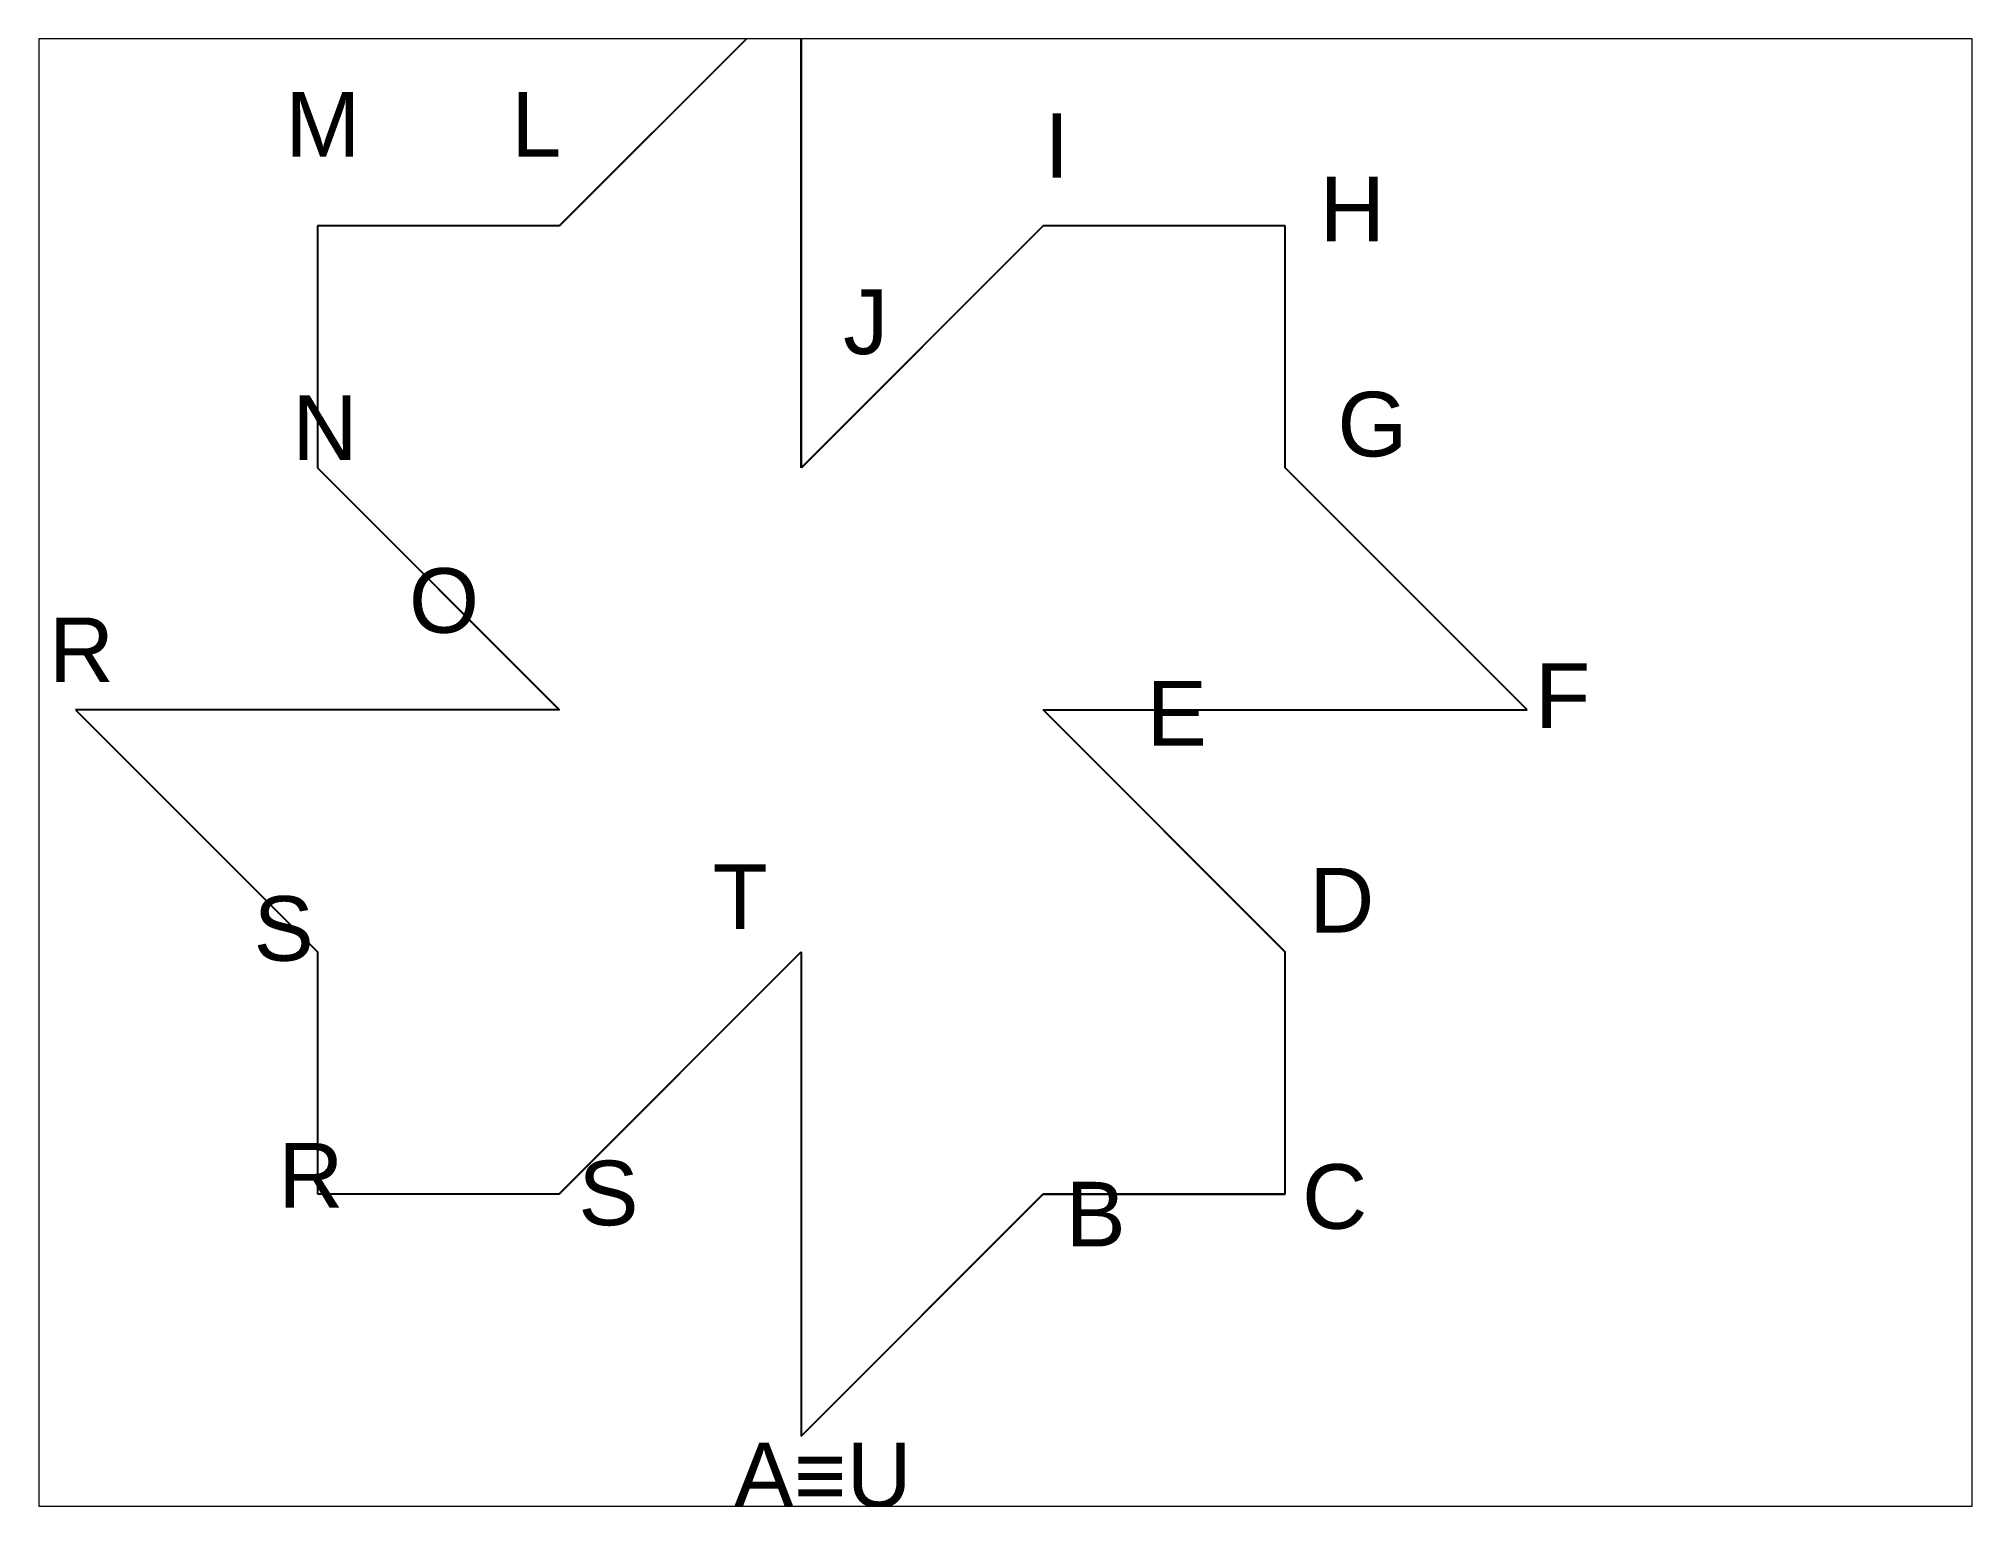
# Paper-space layout 'Layout1' of a CAD drawing. Header units: millimetres. Extents: x 26 to 231, y 20 to 176.
# The model-space entities are those that its viewports show. They can reach past a viewport. Long polylines and large blocks are cut down to what shows.
import ezdxf

# ---------------------------------------------------------------- set-up
doc = ezdxf.new("R2010")
doc.units = ezdxf.units.MM
for name, color, linetype in [('Cartesiane Assolute', 7, 'Continuous'), ('Cartesiane Relative', 2, 'Continuous'), ('Lettere', 6, 'Continuous'), ('Polari 1', 5, 'Continuous')]:
    doc.layers.add(name, color=color, linetype=linetype)
doc.styles.get("Standard").update_dxf_attribs({"font": 'arial.ttf'})

msp = doc.modelspace()

# ---------------------------------------------------------------- linework, layer by layer
at = {"layer": 'Cartesiane Assolute'}
for p, q in [((30, 60), (20, 50)), ((30, 40), (30, 60)), ((20, 50), (10, 50)), ((10, 50), (10, 40)), ((40, 50), (30, 40)), ((50, 50), (40, 50)), ((50, 40), (50, 50)), ((10, 40), (20, 30)), ((60, 30), (50, 40)), ((20, 30), (0, 30)), ((0, 30), (10, 20)), ((50, 20), (40, 30)), ((40, 30), (60, 30)), ((10, 20), (10, 10)), ((20, 10), (30, 20)), ((30, 20), (30, 0)), ((50, 10), (50, 20)), ((10, 10), (20, 10)), ((30, 0), (40, 10)), ((40, 10), (50, 10))]:
    msp.add_line(p, q, dxfattribs=at)
at = {"layer": 'Cartesiane Relative'}
for p, q in [((30, 60), (20, 50)), ((30, 40), (30, 60)), ((20, 50), (10, 50)), ((10, 50), (10, 40)), ((40, 50), (30, 40)), ((50, 50), (40, 50)), ((50, 40), (50, 50)), ((10, 40), (20, 30)), ((60, 30), (50, 40)), ((20, 30), (0, 30)), ((0, 30), (10, 20)), ((50, 20), (40, 30)), ((40, 30), (60, 30)), ((10, 20), (10, 10)), ((20, 10), (30, 20)), ((30, 20), (30, 0)), ((50, 10), (50, 20)), ((10, 10), (20, 10)), ((30, 0), (40, 10)), ((40, 10), (50, 10))]:
    msp.add_line(p, q, dxfattribs=at)
at = {"layer": 'Polari 1'}
for p, q in [((30.003, 59.997), (20.005, 49.998)), ((30.003, 39.997), (30.003, 59.997)), ((20.005, 49.998), (10.005, 49.998)), ((10.005, 49.998), (10.005, 39.998)), ((40.002, 49.995), (30.003, 39.997)), ((50.002, 49.995), (40.002, 49.995)), ((50.002, 39.995), (50.002, 49.995)), ((10.005, 39.998), (20.003, 30)), ((60, 29.997), (50.002, 39.995)), ((20.003, 30), (0.003, 30)), ((0.003, 30), (10.002, 20.002)), ((49.998, 19.998), (40, 29.997)), ((40, 29.997), (60, 29.997)), ((10.002, 20.002), (10.002, 10.002)), ((20.002, 10.002), (30, 20)), ((30, 20), (30, 0)), ((49.998, 9.998), (49.998, 19.998)), ((10.002, 10.002), (20.002, 10.002)), ((30, 0), (39.998, 9.998)), ((39.998, 9.998), (49.998, 9.998))]:
    msp.add_line(p, q, dxfattribs=at)

# ---------------------------------------------------------------- texts
at = {"layer": 'Lettere'}
for s, p in [('M', (8.678, 52.858)), ('L', (18.016, 52.858)), ('I', (40.046, 51.984)), ('H', (51.426, 49.361)), ('J', (31.73, 44.699)), ('G', (52.155, 40.473)), ('N', (8.97, 40.327)), ('O', (13.785, 33.187)), ('R', (-1.097, 31.147)), ('E', (44.277, 28.524)), ('F', (60.326, 29.253)), ('T', (26.332, 20.947)), ('D', (50.988, 20.802)), ('S', (7.365, 19.636)), ('R', (8.386, 9.436)), ('S', (20.788, 8.707)), ('C', (50.696, 8.562)), ('B', (40.921, 7.833)), ('A≡U', (27.207, -2.95))]:
    msp.add_text(s, height=2.67, dxfattribs=at).set_placement(p)

psp = doc.layouts.get("Layout1")

# ---------------------------------------------------------------- viewports
at = {"layer": 'Lettere'}
psp.add_viewport(center=(128.5, 97.5), size=(205.6, 156), view_center_point=(38.44, 27.414), view_height=60.63438, dxfattribs=at)

doc.saveas('drawing.dxf')
